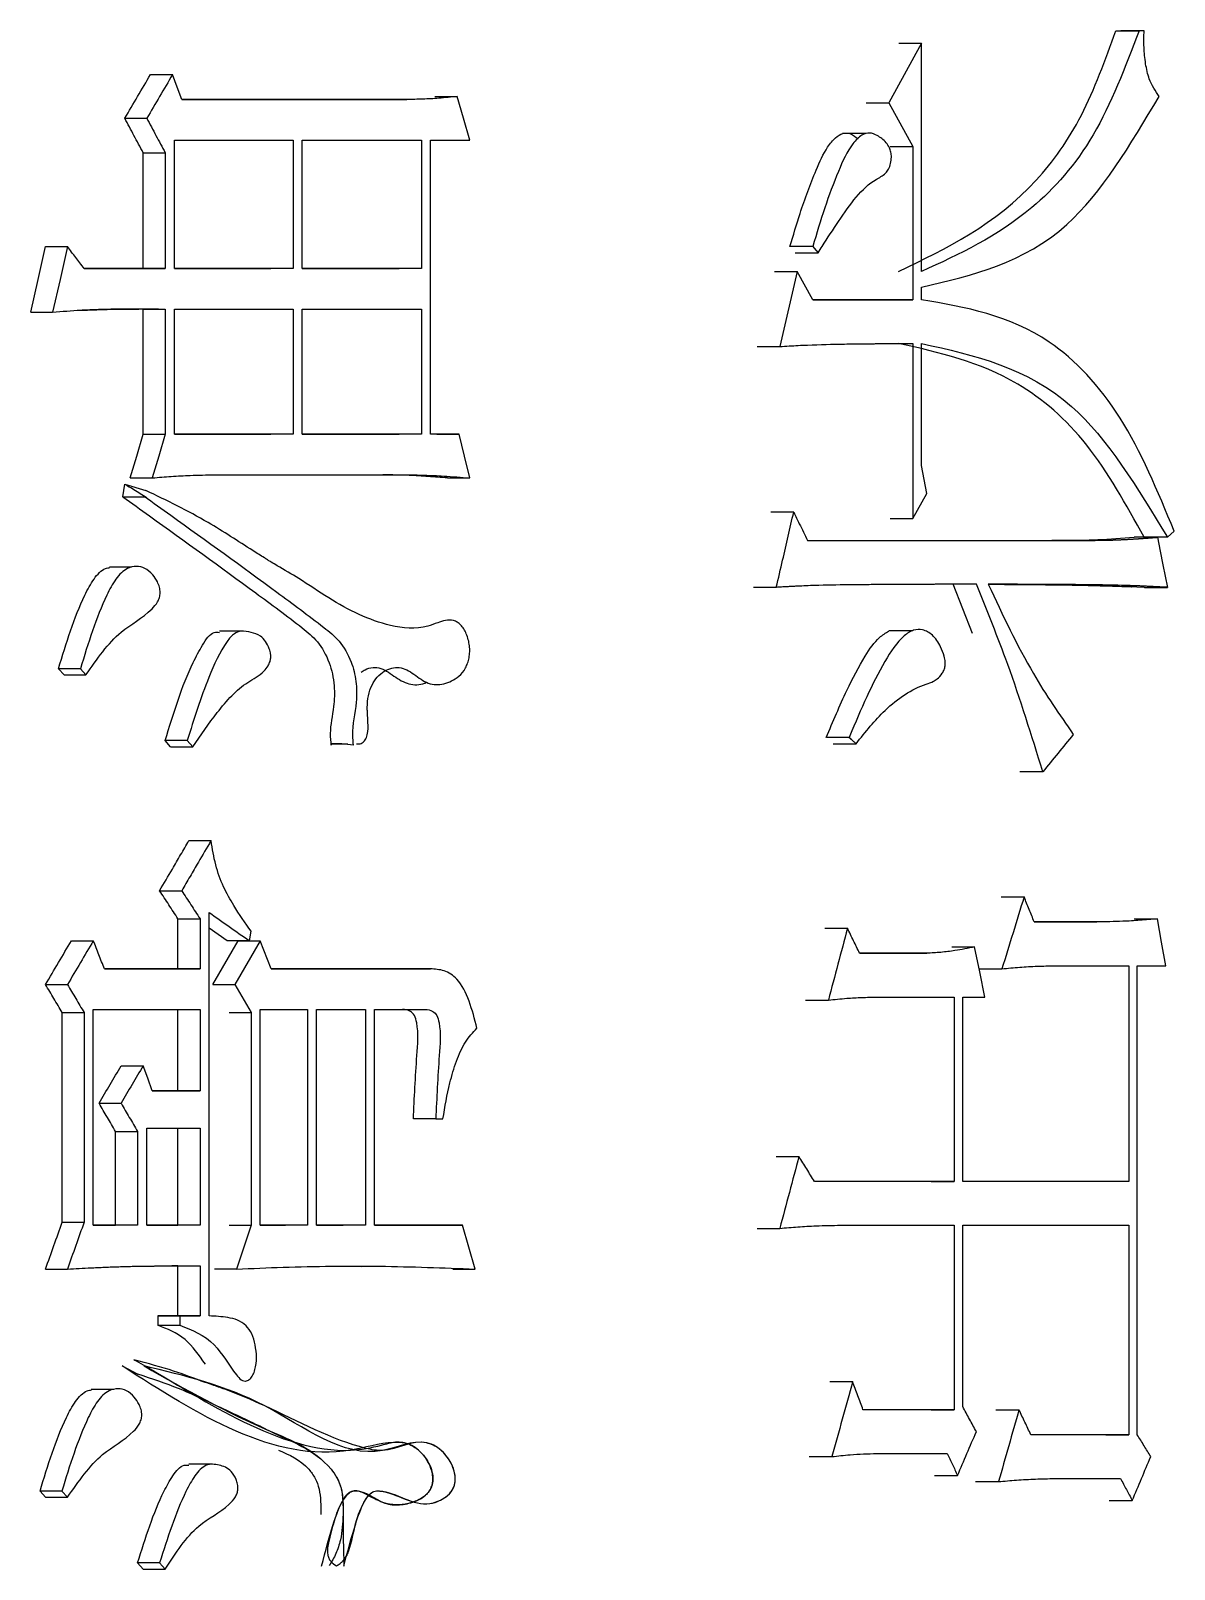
# Model space of a CAD drawing. Header units: millimetres. Extents: x 2223 to 4172, y 741 to 2119.
# Drawn here: x 3161.22 to 3165.17, y 989.26 to 994.58 of the extents above; entities that cross this region are included whole.
import ezdxf

# ---------------------------------------------------------------- set-up
doc = ezdxf.new("R2010")
doc.units = ezdxf.units.MM

msp = doc.modelspace()

# ---------------------------------------------------------------- linework, layer by layer
at = {"color": 7, "linetype": 'Continuous', "lineweight": 25}
for p, q in [((3165.0696, 994.5816), (3164.9896, 994.5816)), ((3165.0696, 994.5816), (3165.0522, 994.5816)), ((3164.3002, 994.5383), (3164.1872, 994.3328)), ((3164.2211, 994.5383), (3164.3002, 994.5383)), ((3164.3002, 993.7487), (3164.3002, 994.5383)), ((3161.6337, 994.4301), (3161.7099, 994.4301)), ((3162.5207, 994.3436), (3161.7416, 994.3436)), ((3161.7416, 994.3436), (3162.4435, 994.3436)), ((3162.4437, 994.3436), (3162.5207, 994.3436)), ((3162.6174, 994.3544), (3162.6946, 994.3544)), ((3164.1083, 994.3328), (3164.1872, 994.3328)), ((3164.1872, 994.3328), (3164.2705, 994.1814)), ((3161.5449, 994.2787), (3161.6209, 994.2787)), ((3161.7162, 993.7595), (3161.7162, 994.203)), ((3161.7162, 994.203), (3162.1267, 994.203)), ((3162.1267, 994.203), (3162.1267, 993.7595)), ((3162.1581, 993.7595), (3162.1581, 994.203)), ((3162.1581, 994.203), (3162.5705, 994.203)), ((3162.5705, 994.203), (3162.5705, 993.7595)), ((3162.6016, 994.203), (3162.738, 994.203)), ((3162.6016, 993.1861), (3162.6016, 994.203)), ((3164.1067, 994.226), (3164.0273, 994.226)), ((3164.1915, 994.1814), (3164.2705, 994.1814)), ((3164.2705, 994.1814), (3164.2705, 993.6513)), ((3161.6084, 994.1597), (3161.6845, 994.1597)), ((3161.6084, 993.7595), (3161.6084, 994.1597)), ((3161.6845, 994.1597), (3161.6845, 993.7595)), ((3161.2709, 993.8352), (3161.3465, 993.8352)), ((3163.9241, 993.8352), (3163.8451, 993.8352)), ((3163.8631, 993.8136), (3163.9421, 993.8136)), ((3161.6845, 993.7595), (3161.4041, 993.7594)), ((3161.4041, 993.7594), (3161.6084, 993.7595)), ((3161.6084, 993.7595), (3161.6845, 993.7595)), ((3162.1267, 993.7595), (3161.7162, 993.7595)), ((3161.7162, 993.7595), (3162.05, 993.7595)), ((3162.1267, 993.7595), (3162.0501, 993.7595)), ((3162.5705, 993.7595), (3162.1581, 993.7595)), ((3162.1581, 993.7595), (3162.4932, 993.7595)), ((3162.5705, 993.7595), (3162.4934, 993.7595)), ((3163.7915, 993.7487), (3163.8701, 993.7487)), ((3163.8701, 993.7487), (3163.81, 993.489)), ((3163.9242, 993.6513), (3163.8701, 993.7487)), ((3164.2705, 993.6513), (3163.9242, 993.6513)), ((3163.9242, 993.6513), (3164.1911, 993.6513)), ((3164.1915, 993.6513), (3164.2705, 993.6513)), ((3164.3002, 993.6513), (3164.3002, 993.6946)), ((3161.2197, 993.608), (3161.2953, 993.608)), ((3161.6084, 993.6188), (3161.6845, 993.6188)), ((3161.6084, 993.1861), (3161.6084, 993.6188)), ((3161.6845, 993.6188), (3161.6845, 993.1861)), ((3161.7162, 993.1861), (3161.7162, 993.6188)), ((3161.7162, 993.6188), (3162.1267, 993.6188)), ((3162.1267, 993.6188), (3162.1267, 993.1861)), ((3162.1581, 993.1861), (3162.1581, 993.6188)), ((3162.1581, 993.6188), (3162.5705, 993.6188)), ((3162.5705, 993.6188), (3162.5705, 993.1861)), ((3163.7314, 993.489), (3163.81, 993.489)), ((3164.2705, 993.4999), (3164.2705, 992.8941)), ((3164.3002, 993.078), (3164.3002, 993.4999)), ((3161.6084, 993.1861), (3161.6845, 993.1861)), ((3162.1267, 993.1861), (3161.7162, 993.1861)), ((3161.7162, 993.1861), (3162.05, 993.1861)), ((3162.1267, 993.1861), (3162.0501, 993.1861)), ((3162.5705, 993.1861), (3162.1581, 993.1861)), ((3162.1581, 993.1861), (3162.4932, 993.1861)), ((3162.5705, 993.1861), (3162.4934, 993.1861)), ((3162.7008, 993.1861), (3162.6016, 993.1861)), ((3162.6235, 993.1861), (3162.7008, 993.1861)), ((3164.318, 992.9806), (3164.3002, 993.078)), ((3161.5385, 992.9698), (3161.5449, 993.0131)), ((3161.5449, 993.0131), (3161.6177, 992.9914)), ((3161.5639, 993.0347), (3161.64, 993.0347)), ((3161.8556, 993.0455), (3162.5145, 993.0455)), ((3162.4374, 993.0455), (3162.5145, 993.0455)), ((3162.6607, 993.0347), (3162.738, 993.0347)), ((3164.2705, 992.8941), (3164.318, 992.9806)), ((3163.8581, 992.9157), (3163.7795, 992.9157)), ((3164.1915, 992.8941), (3164.2705, 992.8941)), ((3165.1508, 992.8292), (3165.174, 992.8508)), ((3163.9062, 992.8184), (3164.8307, 992.8184)), ((3163.9062, 992.8184), (3164.7505, 992.8184)), ((3164.8307, 992.8184), (3164.7509, 992.8184)), ((3165.1161, 992.8292), (3165.0359, 992.8292)), ((3165.1508, 992.8292), (3165.0707, 992.8292)), ((3161.5681, 992.7263), (3161.4921, 992.7263)), ((3163.7979, 992.6561), (3163.7194, 992.6561)), ((3164.4765, 992.4967), (3164.41, 992.6669)), ((3164.5927, 992.6664), (3164.5312, 992.6666)), ((3165.0702, 992.6561), (3164.9956, 992.6589)), ((3165.0707, 992.6561), (3165.1508, 992.6561)), ((3161.9497, 992.5046), (3161.8728, 992.5046)), ((3164.2666, 992.5052), (3164.187, 992.5052)), ((3161.3347, 992.3532), (3161.3156, 992.3748)), ((3161.3913, 992.3748), (3161.4105, 992.3532)), ((3161.3347, 992.3532), (3161.4105, 992.3532)), ((3161.7034, 992.1044), (3161.6844, 992.126)), ((3161.7034, 992.1044), (3161.7796, 992.1044)), ((3161.7606, 992.126), (3161.7796, 992.1044)), ((3163.9947, 992.1152), (3164.0739, 992.1152)), ((3164.7195, 992.018), (3164.6398, 992.018)), ((3161.7666, 991.7799), (3161.843, 991.7799)), ((3161.6654, 991.6068), (3161.7416, 991.6068)), ((3164.5752, 991.5852), (3164.6547, 991.5852)), ((3161.8366, 990.1357), (3161.8366, 991.5311)), ((3161.7287, 991.5095), (3161.805, 991.5095)), ((3161.7287, 991.3364), (3161.7287, 991.5095)), ((3161.805, 991.5095), (3161.805, 991.3364)), ((3161.8991, 991.4337), (3161.8366, 991.4776)), ((3161.9756, 991.4337), (3161.9819, 991.4662)), ((3163.9652, 991.477), (3164.044, 991.477)), ((3164.9066, 991.4987), (3164.69, 991.4987)), ((3164.69, 991.4987), (3164.8263, 991.4987)), ((3164.8268, 991.4987), (3164.9066, 991.4987)), ((3165.0359, 991.5095), (3165.116, 991.5095)), ((3161.3603, 991.4337), (3161.436, 991.4337)), ((3161.8487, 991.2823), (3161.9369, 991.4337)), ((3161.9756, 991.4337), (3161.8991, 991.4337)), ((3162.0134, 991.4337), (3161.9251, 991.2823)), ((3161.9369, 991.4337), (3162.0134, 991.4337)), ((3162.0512, 991.3364), (3162.0134, 991.4337)), ((3164.4045, 991.4121), (3164.4838, 991.4121)), ((3164.318, 991.3905), (3164.0858, 991.3905)), ((3164.0858, 991.3905), (3164.2385, 991.3905)), ((3164.2389, 991.3905), (3164.318, 991.3905)), ((3161.805, 991.3364), (3161.4744, 991.3364)), ((3161.4744, 991.3364), (3161.7287, 991.3364)), ((3161.7287, 991.3364), (3161.805, 991.3364)), ((3162.6015, 991.3364), (3162.0512, 991.3364)), ((3162.0512, 991.3364), (3162.5242, 991.3364)), ((3162.5244, 991.3364), (3162.6015, 991.3364)), ((3164.4993, 991.3364), (3164.5782, 991.3364)), ((3164.7604, 991.3472), (3165.0173, 991.3472)), ((3165.0173, 991.3472), (3165.0173, 990.6008)), ((3165.0464, 991.3472), (3165.145, 991.3472)), ((3161.2708, 991.2823), (3161.3465, 991.2823)), ((3161.8487, 991.2823), (3161.9251, 991.2823)), ((3161.9251, 991.2823), (3161.9819, 991.1849)), ((3163.8994, 991.2282), (3163.9781, 991.2282)), ((3164.1455, 991.239), (3164.4129, 991.239)), ((3164.4129, 991.239), (3164.4129, 990.6008)), ((3164.4425, 991.239), (3164.5193, 991.239)), ((3164.4425, 990.6008), (3164.4425, 991.239)), ((3161.3283, 991.1849), (3161.4041, 991.1849)), ((3161.3283, 990.4602), (3161.3283, 991.1849)), ((3161.4041, 991.1849), (3161.4041, 990.4602)), ((3161.436, 991.1957), (3161.805, 991.1958)), ((3161.436, 990.4494), (3161.436, 991.1957)), ((3161.7287, 990.9145), (3161.7287, 991.1958)), ((3161.805, 991.1958), (3161.805, 990.9145)), ((3161.9054, 991.1849), (3161.9819, 991.1849)), ((3161.9819, 991.1849), (3161.9819, 990.4494)), ((3162.0134, 990.4494), (3162.0134, 991.1958)), ((3162.0134, 991.1958), (3162.1769, 991.1958)), ((3162.1769, 991.1958), (3162.1769, 990.4494)), ((3162.2083, 990.4494), (3162.2083, 991.1958)), ((3162.2083, 991.1958), (3162.3773, 991.1958)), ((3162.3773, 991.1958), (3162.3773, 990.4494)), ((3162.4085, 991.1958), (3162.5829, 991.1958)), ((3162.4085, 990.4494), (3162.4085, 991.1958)), ((3162.5059, 991.1958), (3162.5832, 991.1958)), ((3161.5322, 991.001), (3161.6082, 991.001)), ((3161.805, 990.9145), (3161.64, 990.9145)), ((3161.64, 990.9145), (3161.7287, 990.9145)), ((3161.7287, 990.9145), (3161.805, 990.9145)), ((3161.4558, 990.8712), (3161.5318, 990.8712)), ((3161.5131, 990.7739), (3161.5891, 990.7739)), ((3161.5131, 990.4494), (3161.5131, 990.7739)), ((3161.5891, 990.7739), (3161.5891, 990.4494)), ((3161.6209, 990.4494), (3161.6209, 990.7847)), ((3161.6209, 990.7847), (3161.805, 990.7847)), ((3161.7287, 990.4494), (3161.7287, 990.7847)), ((3161.805, 990.7847), (3161.8049, 990.4494)), ((3162.6202, 990.8172), (3162.543, 990.8172)), ((3162.6202, 990.8172), (3162.645, 990.8172)), ((3163.7975, 990.6874), (3163.8761, 990.6874)), ((3164.4129, 990.6008), (3163.9301, 990.6008)), ((3164.3336, 990.6008), (3164.4129, 990.6008)), ((3165.0173, 990.6008), (3164.4425, 990.6008)), ((3165.0173, 990.6008), (3164.9373, 990.6008)), ((3161.3283, 990.4602), (3161.4041, 990.4602)), ((3161.5891, 990.4494), (3161.436, 990.4494)), ((3161.436, 990.4494), (3161.5131, 990.4494)), ((3161.5891, 990.4494), (3161.5131, 990.4494)), ((3161.8049, 990.4494), (3161.6209, 990.4494)), ((3161.6209, 990.4494), (3161.7287, 990.4494)), ((3161.8049, 990.4494), (3161.7287, 990.4494)), ((3161.9054, 990.4494), (3161.9819, 990.4494)), ((3161.9819, 990.4494), (3161.9314, 990.2979)), ((3162.1769, 990.4494), (3162.0134, 990.4494)), ((3162.0134, 990.4494), (3162.1002, 990.4494)), ((3162.1769, 990.4494), (3162.1002, 990.4494)), ((3162.3773, 990.4494), (3162.2083, 990.4494)), ((3162.2083, 990.4494), (3162.3003, 990.4494)), ((3162.3773, 990.4494), (3162.3004, 990.4494)), ((3162.7132, 990.4494), (3162.4085, 990.4494)), ((3162.4085, 990.4494), (3162.6357, 990.4494)), ((3162.6359, 990.4494), (3162.7132, 990.4494)), ((3162.7565, 990.2979), (3162.7132, 990.4494)), ((3163.7314, 990.4386), (3163.81, 990.4386)), ((3164.02, 990.4494), (3164.4129, 990.4494)), ((3164.4129, 990.4494), (3164.4129, 989.8112)), ((3164.4425, 990.4494), (3165.0173, 990.4494)), ((3164.4425, 989.822), (3164.4425, 990.4494)), ((3165.0173, 990.4494), (3165.0173, 989.7246)), ((3161.2708, 990.2979), (3161.3465, 990.2979)), ((3161.7287, 990.3087), (3161.7077, 990.3087)), ((3161.7287, 990.1357), (3161.7287, 990.3087)), ((3161.8049, 990.3087), (3161.8049, 990.1357)), ((3161.9314, 990.2979), (3161.855, 990.2979)), ((3162.365, 990.307), (3162.4204, 990.3074)), ((3162.6792, 990.2979), (3162.7565, 990.2979)), ((3161.7352, 990.1357), (3161.6591, 990.1357)), ((3161.6591, 990.1357), (3161.7287, 990.1357)), ((3161.6591, 990.1357), (3161.6591, 990.1032)), ((3161.7287, 990.1357), (3161.8049, 990.1357)), ((3161.7352, 990.1357), (3161.7352, 990.1032)), ((3161.8049, 990.1357), (3161.7352, 990.1357)), ((3161.6591, 990.1032), (3161.7352, 990.1032)), ((3161.5353, 989.9626), (3161.5902, 989.9341)), ((3161.5043, 989.8814), (3161.4284, 989.8814)), ((3161.9615, 989.9104), (3161.962, 989.9104)), ((3163.9831, 989.9085), (3164.0619, 989.9085)), ((3164.4129, 989.8112), (3164.0977, 989.8112)), ((3164.3336, 989.8112), (3164.4129, 989.8112)), ((3164.5576, 989.8112), (3164.6371, 989.8112)), ((3165.0173, 989.7246), (3164.6782, 989.7246)), ((3164.9373, 989.7246), (3165.0173, 989.7246)), ((3164.1455, 989.6597), (3164.3892, 989.6597)), ((3161.8421, 989.6225), (3161.7657, 989.6225)), ((3163.9114, 989.6489), (3163.9901, 989.6489)), ((3164.3455, 989.584), (3164.4247, 989.584)), ((3164.487, 989.5624), (3164.5664, 989.5624)), ((3164.7604, 989.5732), (3164.9882, 989.5732)), ((3161.2708, 989.5083), (3161.2517, 989.5299)), ((3161.2708, 989.5083), (3161.3465, 989.5083)), ((3161.3273, 989.5299), (3161.3465, 989.5083)), ((3164.9489, 989.4975), (3165.0289, 989.4975)), ((3161.6083, 989.2594), (3161.5893, 989.2811))]:
    msp.add_line(p, q, dxfattribs=at)
at = {"color": 7, "linetype": 'Continuous', "lineweight": 25, "flags": 128}
for points in [[(3164.9722, 994.5816), (3165.004, 994.5816), (3165.0522, 994.5816)], [(3161.7416, 994.3436), (3161.7257, 994.3869), (3161.7099, 994.4301)], [(3162.738, 994.203), (3162.7163, 994.2787), (3162.6946, 994.3544)], [(3161.2197, 993.608), (3161.2453, 993.7216), (3161.2709, 993.8352)], [(3161.3465, 993.8352), (3161.3209, 993.7216), (3161.2953, 993.608)], [(3163.9241, 993.8352), (3163.9287, 993.8297), (3163.9354, 993.8217), (3163.9421, 993.8136)], [(3161.5639, 993.0347), (3161.5861, 993.1104), (3161.6084, 993.1861)], [(3161.6845, 993.1861), (3161.6622, 993.1104), (3161.64, 993.0347)], [(3162.738, 993.0347), (3162.7194, 993.1104), (3162.7008, 993.1861)], [(3161.5385, 992.9698), (3161.5727, 992.9698), (3161.5936, 992.9698), (3161.6145, 992.9698)], [(3165.1161, 992.8292), (3165.1256, 992.7819), (3165.1351, 992.7345), (3165.1508, 992.6561)], [(3161.3913, 992.3748), (3161.3632, 992.3748), (3161.3394, 992.3748), (3161.3156, 992.3748)], [(3161.7606, 992.126), (3161.7328, 992.126), (3161.7086, 992.126), (3161.6844, 992.126)], [(3165.145, 991.3472), (3165.1305, 991.4284), (3165.116, 991.5095)], [(3164.5193, 991.239), (3164.5016, 991.3256), (3164.4838, 991.4121)], [(3165.0464, 989.7246), (3165.0464, 990.3585), (3165.0464, 991.3472)], [(3161.64, 990.9145), (3161.6241, 990.9578), (3161.6082, 991.001)], [(3161.3273, 989.5299), (3161.2992, 989.5299), (3161.2754, 989.5299), (3161.2517, 989.5299)], [(3161.6654, 989.2811), (3161.6372, 989.2811), (3161.6132, 989.2811), (3161.5893, 989.2811)], [(3161.6083, 989.2594), (3161.6366, 989.2594), (3161.6605, 989.2594), (3161.6844, 989.2594)], [(3161.6654, 989.2811), (3161.6749, 989.2703), (3161.6844, 989.2594)]]:
    msp.add_lwpolyline(points, dxfattribs=at)
at = {"color": 7, "linetype": 'Continuous', "lineweight": 25}
for points, knots in [([(3164.2207, 993.7487), (3164.3876, 993.8293), (3164.622, 993.9425), (3164.8633, 994.28), (3164.9353, 994.4802), (3164.9717, 994.5816)], [0, 0, 0, 0, 0.549349, 0.771863, 1, 1, 1, 1]), ([(3165.0522, 994.5816), (3165.0041, 994.4546), (3164.9091, 994.2043), (3164.6461, 993.9079), (3164.4308, 993.8088), (3164.3002, 993.7487)], [0, 0, 0, 0, 0.288413, 0.568681, 1, 1, 1, 1]), ([(3165.1219, 994.3544), (3165.1091, 994.3731), (3165.0878, 994.4044), (3165.0741, 994.4677), (3165.0686, 994.5241), (3165.0693, 994.5624), (3165.0696, 994.5816)], [0, 0, 0, 0, 0.328875, 0.550213, 0.774687, 1, 1, 1, 1]), ([(3161.5449, 994.2787), (3161.5597, 994.3039), (3161.5893, 994.3544), (3161.6189, 994.4049), (3161.6337, 994.4301)], [0, 0, 0, 0, 0.499999, 1, 1, 1, 1]), ([(3161.7099, 994.4301), (3161.695, 994.4049), (3161.6654, 994.3544), (3161.6357, 994.3039), (3161.6209, 994.2787)], [0, 0, 0, 0, 0.499999, 1, 1, 1, 1]), ([(3162.6946, 994.3544), (3162.6733, 994.3521), (3162.6338, 994.3478), (3162.5758, 994.3448), (3162.5391, 994.344), (3162.5207, 994.3436)], [0, 0, 0, 0, 0.368696, 0.68428, 1, 1, 1, 1]), ([(3164.3002, 993.6946), (3164.4776, 993.7363), (3164.798, 993.8118), (3165.0219, 994.1869), (3165.1219, 994.3544)], [0, 0, 0, 0, 0.55346, 1, 1, 1, 1]), ([(3161.6084, 994.1597), (3161.5978, 994.1795), (3161.5766, 994.2192), (3161.5555, 994.2589), (3161.5449, 994.2787)], [0, 0, 0, 0, 0.5, 1, 1, 1, 1]), ([(3161.6209, 994.2787), (3161.6315, 994.2589), (3161.6527, 994.2192), (3161.6739, 994.1795), (3161.6845, 994.1597)], [0, 0, 0, 0, 0.5, 1, 1, 1, 1]), ([(3163.8451, 993.8352), (3163.8565, 993.8735), (3163.8835, 993.9645), (3163.9261, 994.0804), (3163.9668, 994.1708), (3164, 994.2114), (3164.0276, 994.2293), (3164.0558, 994.2279), (3164.0722, 994.2143), (3164.0805, 994.2074)], [0, 0, 0, 0, 0.214509, 0.509856, 0.682333, 0.775387, 0.849127, 0.923756, 1, 1, 1, 1]), ([(3163.9421, 993.8137), (3163.9468, 993.821), (3163.9702, 993.858), (3164.0325, 993.951), (3164.1026, 994.0523), (3164.1702, 994.0808), (3164.1868, 994.1024), (3164.1939, 994.1222), (3164.1966, 994.1428), (3164.1949, 994.1619), (3164.1888, 994.1798), (3164.1732, 994.2016), (3164.1496, 994.2187), (3164.1209, 994.2311), (3164.0906, 994.2216), (3164.0501, 994.1807), (3164.009, 994.0897), (3163.9642, 993.9694), (3163.9375, 993.8801), (3163.9241, 993.8352)], [0, 0, 0, 0, 0.025946, 0.129765, 0.338783, 0.385933, 0.404152, 0.422428, 0.440778, 0.454644, 0.468541, 0.48998, 0.535407, 0.570955, 0.607001, 0.655235, 0.757864, 0.878395, 1, 1, 1, 1]), ([(3161.4041, 993.7594), (3161.3945, 993.7721), (3161.3753, 993.7973), (3161.3561, 993.8225), (3161.3465, 993.8352)], [0, 0, 0, 0, 0.5000004, 1, 1, 1, 1]), ([(3165.174, 992.8508), (3165.1166, 992.9889), (3165.0037, 993.2608), (3164.7024, 993.5812), (3164.4519, 993.6249), (3164.3002, 993.6513)], [0, 0, 0, 0, 0.289357, 0.569882, 1, 1, 1, 1]), ([(3161.2953, 993.608), (3161.3278, 993.6108), (3161.3644, 993.6138), (3161.403, 993.6159), (3161.4132, 993.6165), (3161.4234, 993.6169), (3161.4355, 993.6174), (3161.4477, 993.6179), (3161.4599, 993.6183), (3161.4721, 993.6186), (3161.4843, 993.6189), (3161.4964, 993.6191), (3161.5086, 993.6193), (3161.5208, 993.6195), (3161.5329, 993.6196), (3161.5451, 993.6196), (3161.5573, 993.6197), (3161.5694, 993.6197), (3161.5816, 993.6197), (3161.5937, 993.6196), (3161.6038, 993.6196), (3161.6119, 993.6195), (3161.618, 993.6195), (3161.6241, 993.6194), (3161.6301, 993.6194), (3161.6362, 993.6193), (3161.6423, 993.6193), (3161.6483, 993.6192), (3161.6544, 993.6192), (3161.6604, 993.6191), (3161.6665, 993.619), (3161.6745, 993.6189), (3161.6805, 993.6189), (3161.6845, 993.6188)], [0, 0, 0, 0, 0.250151, 0.281419, 0.297053, 0.328322, 0.35959, 0.390858, 0.422126, 0.453395, 0.484663, 0.515931, 0.5472, 0.578468, 0.609736, 0.641004, 0.672273, 0.703541, 0.734809, 0.766077, 0.797346, 0.81298, 0.828614, 0.844248, 0.859882, 0.875516, 0.891151, 0.906785, 0.922419, 0.938053, 0.953687, 0.969321, 1, 1, 1, 1]), ([(3161.3812, 993.6147), (3161.3822, 993.6147), (3161.392, 993.6143), (3161.4861, 993.6186), (3161.5489, 993.6188), (3161.5835, 993.6189), (3161.5936, 993.6189), (3161.5934, 993.6189), (3161.5933, 993.6189)], [0, 0, 0, 0, 0.055768, 0.55582, 0.7982, 0.940395, 0.975861, 1, 1, 1, 1]), ([(3163.81, 993.489), (3163.8313, 993.4905), (3163.8633, 993.4928), (3163.938, 993.4957), (3164.0125, 993.4977), (3164.0788, 993.4986), (3164.104, 993.4989), (3164.1106, 993.4989), (3164.1172, 993.499), (3164.1252, 993.4991), (3164.1331, 993.4991), (3164.1397, 993.4992), (3164.1464, 993.4993), (3164.153, 993.4993), (3164.1609, 993.4994), (3164.1689, 993.4994), (3164.1768, 993.4995), (3164.1834, 993.4995), (3164.19, 993.4995), (3164.1966, 993.4996), (3164.2046, 993.4996), (3164.2112, 993.4996), (3164.2165, 993.4997), (3164.2204, 993.4997), (3164.2244, 993.4997), (3164.2283, 993.4997), (3164.2323, 993.4997), (3164.2363, 993.4997), (3164.2402, 993.4998), (3164.2442, 993.4998), (3164.2482, 993.4998), (3164.2521, 993.4998), (3164.2554, 993.4998), (3164.2587, 993.4998), (3164.2635, 993.4998), (3164.2677, 993.4999), (3164.2705, 993.4999)], [0, 0, 0, 0, 0.1383433, 0.207516, 0.4842053, 0.6225493, 0.6398422, 0.6484887, 0.6657816, 0.6830745, 0.7003674, 0.7176603, 0.7263067, 0.7435996, 0.7608926, 0.7781855, 0.7954784, 0.8127713, 0.8214177, 0.8387106, 0.8560035, 0.8732965, 0.8819429, 0.8905894, 0.8992358, 0.9078823, 0.9165287, 0.9251752, 0.9338216, 0.9424681, 0.9511145, 0.959761, 0.9684074, 0.9727307, 0.9813771, 1, 1, 1, 1]), ([(3165.0702, 992.8292), (3165.0075, 992.9426), (3164.8835, 993.1667), (3164.5918, 993.4172), (3164.3609, 993.4686), (3164.2207, 993.4999)], [0, 0, 0, 0, 0.287054, 0.56721, 1, 1, 1, 1]), ([(3164.3002, 993.4999), (3164.4831, 993.4588), (3164.8138, 993.3845), (3165.0467, 993.0008), (3165.1508, 992.8292)], [0, 0, 0, 0, 0.552698, 1, 1, 1, 1]), ([(3161.6204, 992.9655), (3161.6057, 992.9747), (3161.5838, 992.9884), (3161.5598, 993.0035), (3161.5493, 993.0102), (3161.546, 993.0123), (3161.5449, 993.0131)], [0, 0, 0, 0, 0.582257, 0.869629, 0.954439, 1, 1, 1, 1]), ([(3161.64, 993.0347), (3161.6618, 993.0366), (3161.7056, 993.0405), (3161.7775, 993.0442), (3161.8274, 993.0451), (3161.8556, 993.0455)], [0, 0, 0, 0, 0.303893, 0.607799, 1, 1, 1, 1]), ([(3162.6605, 993.0347), (3162.6384, 993.0364), (3162.5942, 993.0398), (3162.5198, 993.0443), (3162.4675, 993.0451), (3162.4373, 993.0455)], [0, 0, 0, 0, 0.29793, 0.595868, 1, 1, 1, 1]), ([(3162.5145, 993.0455), (3162.5367, 993.0452), (3162.5812, 993.0446), (3162.6557, 993.0411), (3162.7079, 993.037), (3162.738, 993.0347)], [0, 0, 0, 0, 0.297543, 0.595099, 1, 1, 1, 1]), ([(3161.5385, 992.9698), (3161.5693, 992.9477), (3161.7231, 992.8371), (3161.9304, 992.6866), (3162.1236, 992.5445), (3162.2131, 992.4719), (3162.2535, 992.4018), (3162.2716, 992.32), (3162.2684, 992.2353), (3162.2524, 992.1685), (3162.2566, 992.1233), (3162.2579, 992.1097)], [0, 0, 0, 0, 0.101474, 0.507349, 0.687605, 0.74902, 0.811274, 0.865807, 0.912165, 0.973682, 1, 1, 1, 1]), ([(3161.6119, 992.9716), (3161.6427, 992.9495), (3161.7966, 992.8391), (3162.0046, 992.6893), (3162.1978, 992.5457), (3162.2882, 992.474), (3162.3276, 992.4076), (3162.3467, 992.3316), (3162.3481, 992.2433), (3162.3283, 992.1714), (3162.3336, 992.1212), (3162.3348, 992.1097)], [0, 0, 0, 0, 0.101091, 0.505417, 0.686144, 0.747623, 0.809949, 0.856214, 0.902538, 0.977672, 1, 1, 1, 1]), ([(3162.3461, 992.1153), (3162.3505, 992.1147), (3162.3594, 992.1135), (3162.3698, 992.1202), (3162.3768, 992.1283), (3162.3823, 992.1394), (3162.387, 992.1634), (3162.3855, 992.1939), (3162.384, 992.2215), (3162.3828, 992.2493), (3162.3861, 992.282), (3162.3986, 992.3187), (3162.418, 992.3477), (3162.4416, 992.3671), (3162.4676, 992.3782), (3162.5032, 992.3812), (3162.5454, 992.3566), (3162.5935, 992.3183), (3162.6491, 992.3188), (3162.6936, 992.3396), (3162.7202, 992.3698), (3162.7309, 992.3934), (3162.7359, 992.4126), (3162.7381, 992.4332), (3162.7372, 992.4545), (3162.7331, 992.4756), (3162.7262, 992.4952), (3162.7175, 992.5126), (3162.7069, 992.5264), (3162.6947, 992.5362), (3162.668, 992.5477), (3162.633, 992.5364), (3162.5627, 992.5094), (3162.4314, 992.5218), (3162.2833, 992.594), (3162.1569, 992.6817), (3162.0899, 992.7202), (3162.0561, 992.7406), (3162.0461, 992.7466), (3162.0428, 992.7486), (3162.0404, 992.7501), (3162.0355, 992.7532), (3162.0177, 992.7644), (3161.9495, 992.807), (3161.8159, 992.8957), (3161.6901, 992.9565), (3161.6177, 992.9914)], [0, 0, 0, 0, 0.00737, 0.015009, 0.018555, 0.022128, 0.030111, 0.045178, 0.055064, 0.060343, 0.075509, 0.090437, 0.104896, 0.120548, 0.135595, 0.150698, 0.180779, 0.211233, 0.242231, 0.273349, 0.290015, 0.297441, 0.304692, 0.312416, 0.319982, 0.327794, 0.336224, 0.34425, 0.351944, 0.359644, 0.367692, 0.398957, 0.418859, 0.492604, 0.619034, 0.682459, 0.727701, 0.740175, 0.743874, 0.745883, 0.74615, 0.748384, 0.7547, 0.77878, 0.872725, 1, 1, 1, 1]), ([(3163.7979, 992.6561), (3163.8052, 992.6876), (3163.8189, 992.7466), (3163.839, 992.8332), (3163.8517, 992.8882), (3163.8581, 992.9157)], [0, 0, 0, 0, 0.364009, 0.682004, 1, 1, 1, 1]), ([(3163.8581, 992.9157), (3163.8646, 992.9026), (3163.8758, 992.8798), (3163.8918, 992.8474), (3163.9014, 992.828), (3163.9062, 992.8184)], [0, 0, 0, 0, 0.404151, 0.702075, 1, 1, 1, 1]), ([(3164.7505, 992.8184), (3164.777, 992.8184), (3164.8301, 992.8185), (3164.9252, 992.8211), (3164.9935, 992.8261), (3165.0355, 992.8292)], [0, 0, 0, 0, 0.2784325, 0.5568755, 1, 1, 1, 1]), ([(3164.8307, 992.8184), (3164.8572, 992.8184), (3164.8904, 992.8185), (3164.9269, 992.8191), (3164.9384, 992.8193), (3164.9451, 992.8195), (3164.95, 992.8196), (3164.955, 992.8198), (3164.9591, 992.8199), (3164.9633, 992.82), (3164.9674, 992.8202), (3164.9724, 992.8204), (3164.9773, 992.8206), (3164.9815, 992.8207), (3164.9856, 992.8209), (3164.9897, 992.8211), (3164.9947, 992.8213), (3164.9996, 992.8216), (3165.0046, 992.8218), (3165.0087, 992.822), (3165.0128, 992.8223), (3165.017, 992.8225), (3165.0219, 992.8228), (3165.0261, 992.823), (3165.0302, 992.8233), (3165.0343, 992.8235), (3165.0393, 992.8238), (3165.0442, 992.8241), (3165.0483, 992.8244), (3165.0524, 992.8247), (3165.0566, 992.8249), (3165.0615, 992.8253), (3165.0665, 992.8256), (3165.0706, 992.8259), (3165.0747, 992.8262), (3165.0788, 992.8265), (3165.0838, 992.8268), (3165.0887, 992.8272), (3165.0928, 992.8275), (3165.0969, 992.8278), (3165.101, 992.8281), (3165.106, 992.8285), (3165.111, 992.8288), (3165.1144, 992.8291), (3165.1161, 992.8292)], [0, 0, 0, 0, 0.2780678, 0.3475847, 0.3823431, 0.3997222, 0.4171014, 0.4344806, 0.4518598, 0.4605494, 0.4779286, 0.4953078, 0.512687, 0.5300662, 0.5387558, 0.556135, 0.5735142, 0.5908934, 0.6082725, 0.6256517, 0.6343413, 0.6517205, 0.6690997, 0.6864789, 0.6951685, 0.7125477, 0.7299269, 0.7473061, 0.7646853, 0.7733748, 0.790754, 0.8081332, 0.8255124, 0.8428916, 0.8515812, 0.8689604, 0.8863396, 0.9037188, 0.921098, 0.9297875, 0.9471667, 0.9645459, 0.9822729, 1, 1, 1, 1]), ([(3161.3156, 992.3748), (3161.3425, 992.4633), (3161.3764, 992.5744), (3161.4362, 992.6861), (3161.4678, 992.7206), (3161.4884, 992.724), (3161.4936, 992.7248)], [0, 0, 0, 0, 0.631825, 0.793272, 0.948374, 1, 1, 1, 1]), ([(3161.4105, 992.3532), (3161.4488, 992.4083), (3161.5165, 992.5057), (3161.6134, 992.5523), (3161.656, 992.6001), (3161.6651, 992.6205), (3161.6682, 992.6385), (3161.6651, 992.6577), (3161.6563, 992.6791), (3161.6401, 992.7034), (3161.6152, 992.7243), (3161.5845, 992.7304), (3161.5485, 992.7229), (3161.512, 992.6869), (3161.4523, 992.5734), (3161.4183, 992.4629), (3161.3913, 992.3748)], [0, 0, 0, 0, 0.207529, 0.367373, 0.400836, 0.41667, 0.431354, 0.448141, 0.466694, 0.497248, 0.538464, 0.578549, 0.619959, 0.682144, 0.746848, 1, 1, 1, 1]), ([(3164.4898, 992.6669), (3164.4519, 992.6669), (3164.4093, 992.6668), (3164.3642, 992.6667), (3164.3524, 992.6666), (3164.3429, 992.6666), (3164.331, 992.6666), (3164.3191, 992.6665), (3164.3001, 992.6665), (3164.2811, 992.6664), (3164.2573, 992.6663), (3164.2382, 992.6662), (3164.2144, 992.6661), (3164.1954, 992.666), (3164.162, 992.6657), (3164.1286, 992.6655), (3164.0808, 992.6652), (3164.013, 992.6643), (3163.945, 992.6632), (3163.8911, 992.6611), (3163.8715, 992.6601), (3163.8568, 992.6594), (3163.8445, 992.6587), (3163.8347, 992.6582), (3163.8249, 992.6577), (3163.8127, 992.657), (3163.8028, 992.6564), (3163.7979, 992.6561)], [0, 0, 0, 0, 0.165615, 0.186317, 0.196668, 0.21737, 0.227722, 0.248424, 0.269126, 0.31053, 0.331232, 0.372636, 0.393338, 0.434742, 0.455444, 0.538253, 0.579657, 0.662465, 0.831215, 0.873409, 0.894506, 0.915603, 0.9367, 0.947248, 0.957797, 0.978898, 1, 1, 1, 1]), ([(3164.7195, 992.018), (3164.6807, 992.1434), (3164.6116, 992.367), (3164.5269, 992.5754), (3164.4898, 992.6669)], [0, 0, 0, 0, 0.561153, 1, 1, 1, 1]), ([(3165.1508, 992.6561), (3165.1464, 992.6564), (3165.1376, 992.6568), (3165.1266, 992.6574), (3165.1156, 992.658), (3165.1068, 992.6584), (3165.0958, 992.659), (3165.087, 992.6594), (3165.076, 992.6599), (3165.0672, 992.6603), (3165.0562, 992.6608), (3165.0474, 992.6612), (3165.0386, 992.6615), (3165.0297, 992.6618), (3165.0143, 992.6623), (3164.9657, 992.6636), (3164.9126, 992.6649), (3164.8328, 992.6655), (3164.7839, 992.6659), (3164.7394, 992.6662), (3164.7283, 992.6662), (3164.7194, 992.6663), (3164.7105, 992.6663), (3164.7016, 992.6664), (3164.6904, 992.6664), (3164.6815, 992.6664), (3164.6704, 992.6665), (3164.6614, 992.6665), (3164.6503, 992.6666), (3164.6414, 992.6666), (3164.6302, 992.6666), (3164.6213, 992.6667), (3164.6123, 992.6667), (3164.6034, 992.6667), (3164.5945, 992.6668), (3164.5866, 992.6668), (3164.581, 992.6668), (3164.5766, 992.6668), (3164.571, 992.6668), (3164.5665, 992.6668), (3164.562, 992.6668), (3164.5576, 992.6669), (3164.5531, 992.6669), (3164.5475, 992.6669), (3164.543, 992.6669), (3164.5372, 992.6669), (3164.5336, 992.6669), (3164.5311, 992.6669)], [0, 0, 0, 0, 0.021479, 0.042959, 0.053699, 0.075178, 0.085918, 0.107397, 0.118137, 0.139616, 0.150356, 0.171836, 0.182575, 0.193315, 0.214795, 0.257754, 0.42959, 0.472549, 0.644384, 0.665864, 0.687343, 0.698083, 0.708823, 0.730302, 0.741042, 0.762521, 0.773261, 0.79474, 0.80548, 0.82696, 0.837699, 0.859179, 0.869918, 0.880658, 0.902138, 0.912877, 0.918247, 0.928987, 0.934357, 0.945097, 0.950466, 0.955836, 0.966576, 0.971946, 0.982686, 0.988055, 1, 1, 1, 1]), ([(3164.5311, 992.6669), (3164.5809, 992.5604), (3164.6693, 992.3716), (3164.7775, 992.2157), (3164.8248, 992.1476)], [0, 0, 0, 0, 0.563978, 1, 1, 1, 1]), ([(3164.5874, 992.6665), (3164.672, 992.6659), (3164.7966, 992.6651), (3164.9306, 992.6617), (3164.9949, 992.6596), (3165.0204, 992.6587), (3165.0264, 992.6585), (3165.0269, 992.6585), (3165.0269, 992.6585), (3165.0269, 992.6585)], [0, 0, 0, 0, 0.536997, 0.791256, 0.944497, 0.993019, 0.997393, 0.999213, 1, 1, 1, 1]), ([(3161.6844, 992.126), (3161.7133, 992.2207), (3161.7494, 992.3395), (3161.8121, 992.4552), (3161.8432, 992.5031), (3161.8661, 992.5009), (3161.8721, 992.5003)], [0, 0, 0, 0, 0.628291, 0.787843, 0.943892, 1, 1, 1, 1]), ([(3161.7796, 992.1044), (3161.8074, 992.1448), (3161.8655, 992.2296), (3161.9486, 992.3214), (3162.0154, 992.3519), (3162.0394, 992.382), (3162.047, 992.3979), (3162.0501, 992.4122), (3162.0494, 992.4277), (3162.044, 992.4479), (3162.0321, 992.47), (3162.0111, 992.4921), (3161.9811, 992.5006), (3161.9507, 992.5077), (3161.9206, 992.4969), (3161.879, 992.4461), (3161.8224, 992.3214), (3161.784, 992.2001), (3161.7606, 992.126)], [0, 0, 0, 0, 0.145124, 0.304252, 0.383323, 0.40611, 0.420719, 0.431527, 0.442364, 0.458238, 0.484495, 0.512276, 0.553409, 0.599258, 0.628708, 0.668116, 0.797317, 1, 1, 1, 1]), ([(3163.9708, 992.1369), (3163.9939, 992.1921), (3164.0354, 992.2907), (3164.0964, 992.407), (3164.1453, 992.4795), (3164.1759, 992.4981), (3164.1868, 992.5047)], [0, 0, 0, 0, 0.386582, 0.691179, 0.890462, 1, 1, 1, 1]), ([(3164.0739, 992.1152), (3164.1064, 992.1559), (3164.1796, 992.2474), (3164.2746, 992.3098), (3164.3377, 992.3282), (3164.3565, 992.341), (3164.3694, 992.3539), (3164.3783, 992.3704), (3164.3821, 992.3839), (3164.3825, 992.4002), (3164.378, 992.424), (3164.364, 992.4575), (3164.3393, 992.4937), (3164.3054, 992.5114), (3164.2712, 992.5104), (3164.2234, 992.4794), (3164.1692, 992.3968), (3164.1089, 992.2771), (3164.0706, 992.186), (3164.0507, 992.1387), (3164.0499, 992.1369)], [0, 0, 0, 0, 0.1480931, 0.3328619, 0.3646978, 0.380614, 0.4069728, 0.4189651, 0.429085, 0.4392395, 0.4542826, 0.4830923, 0.5286093, 0.5720408, 0.6096716, 0.6511146, 0.7557311, 0.8730506, 0.9951641, 1, 1, 1, 1]), ([(3162.3624, 992.3626), (3162.3668, 992.3658), (3162.3796, 992.3751), (3162.403, 992.3803), (3162.4401, 992.377), (3162.4813, 992.3427), (3162.5334, 992.3153), (3162.5715, 992.3188), (3162.5887, 992.3284), (3162.5887, 992.3284)], [0, 0, 0, 0, 0.0611875, 0.1807988, 0.2971969, 0.5319522, 0.7661169, 0.9995646, 1, 1, 1, 1]), ([(3162.2692, 992.1152), (3162.2667, 992.1152), (3162.2628, 992.1152), (3162.2589, 992.1152), (3162.2578, 992.1152), (3162.2576, 992.1152), (3162.2576, 992.1152), (3162.2607, 992.1152), (3162.2781, 992.1152), (3162.2947, 992.1152), (3162.3094, 992.1152), (3162.316, 992.1152)], [0, 0, 0, 0, 0.13378, 0.2044, 0.212318, 0.214881, 0.216602, 0.217222, 0.490673, 0.769444, 1, 1, 1, 1]), ([(3162.3348, 992.1097), (3162.3217, 992.1117), (3162.2987, 992.1152), (3162.2736, 992.1155), (3162.2612, 992.1135), (3162.2584, 992.1117), (3162.2579, 992.1107), (3162.2578, 992.1101), (3162.2578, 992.1099), (3162.2579, 992.1097)], [0, 0, 0, 0, 0.493604, 0.861876, 0.955662, 0.982084, 0.991539, 0.995796, 1, 1, 1, 1]), ([(3164.0499, 992.1369), (3164.0433, 992.1369), (3164.0301, 992.1369), (3164.0103, 992.1369), (3163.9907, 992.1369), (3163.9776, 992.1369), (3163.9711, 992.1369)], [0, 0, 0, 0, 0.251199, 0.502399, 0.753599, 1, 1, 1, 1]), ([(3164.0499, 992.1369), (3164.052, 992.135), (3164.057, 992.1305), (3164.065, 992.1233), (3164.0709, 992.1179), (3164.0739, 992.1152)], [0, 0, 0, 0, 0.256452, 0.628226, 1, 1, 1, 1]), ([(3164.8248, 992.1476), (3164.8072, 992.126), (3164.7722, 992.0828), (3164.737, 992.0396), (3164.7195, 992.018)], [0, 0, 0, 0, 0.5, 1, 1, 1, 1]), ([(3161.6654, 991.6068), (3161.68, 991.6318), (3161.7042, 991.6731), (3161.738, 991.7308), (3161.7571, 991.7635), (3161.7666, 991.7799)], [0, 0, 0, 0, 0.432843, 0.716421, 1, 1, 1, 1]), ([(3161.8429, 991.7799), (3161.8283, 991.7549), (3161.8042, 991.7136), (3161.7704, 991.6559), (3161.7512, 991.6232), (3161.7416, 991.6068)], [0, 0, 0, 0, 0.43259, 0.716295, 1, 1, 1, 1]), ([(3161.9819, 991.4662), (3161.9613, 991.4953), (3161.9273, 991.5435), (3161.8848, 991.6193), (3161.8568, 991.6951), (3161.8476, 991.7515), (3161.843, 991.7799)], [0, 0, 0, 0, 0.3337806, 0.5521509, 0.7741701, 1, 1, 1, 1]), ([(3161.7287, 991.5095), (3161.7181, 991.5257), (3161.6971, 991.5581), (3161.6759, 991.5906), (3161.6654, 991.6068)], [0, 0, 0, 0, 0.5, 1, 1, 1, 1]), ([(3161.7416, 991.6068), (3161.7521, 991.5906), (3161.7733, 991.5581), (3161.7944, 991.5257), (3161.805, 991.5095)], [0, 0, 0, 0, 0.499999, 1, 1, 1, 1]), ([(3164.6547, 991.5852), (3164.642, 991.5437), (3164.6165, 991.4608), (3164.591, 991.3779), (3164.5782, 991.3364)], [0, 0, 0, 0, 0.499999, 1, 1, 1, 1]), ([(3164.69, 991.4987), (3164.6841, 991.5131), (3164.6724, 991.5419), (3164.6606, 991.5708), (3164.6547, 991.5852)], [0, 0, 0, 0, 0.5000008, 1, 1, 1, 1]), ([(3161.8366, 991.5311), (3161.8598, 991.5149), (3161.9062, 991.4824), (3161.9525, 991.45), (3161.9756, 991.4337)], [0, 0, 0, 0, 0.5, 1, 1, 1, 1]), ([(3164.044, 991.477), (3164.033, 991.4356), (3164.0111, 991.3526), (3163.9891, 991.2697), (3163.9781, 991.2282)], [0, 0, 0, 0, 0.499999, 1, 1, 1, 1]), ([(3164.0858, 991.3905), (3164.0788, 991.4049), (3164.0649, 991.4338), (3164.0509, 991.4626), (3164.044, 991.477)], [0, 0, 0, 0, 0.500001, 1, 1, 1, 1]), ([(3165.116, 991.5095), (3165.0961, 991.5077), (3165.0561, 991.504), (3164.9863, 991.4999), (3164.9364, 991.4991), (3164.9066, 991.4987)], [0, 0, 0, 0, 0.2871523, 0.5743157, 1, 1, 1, 1]), ([(3161.2708, 991.2823), (3161.2858, 991.3075), (3161.3156, 991.358), (3161.3454, 991.4085), (3161.3603, 991.4337)], [0, 0, 0, 0, 0.499999, 1, 1, 1, 1]), ([(3161.436, 991.4337), (3161.4211, 991.4085), (3161.3913, 991.358), (3161.3615, 991.3075), (3161.3465, 991.2823)], [0, 0, 0, 0, 0.499999, 1, 1, 1, 1]), ([(3161.4744, 991.3364), (3161.468, 991.3526), (3161.4552, 991.3851), (3161.4424, 991.4175), (3161.436, 991.4337)], [0, 0, 0, 0, 0.499999, 1, 1, 1, 1]), ([(3164.4838, 991.4121), (3164.4611, 991.4076), (3164.4223, 991.3999), (3164.3669, 991.3929), (3164.3344, 991.3913), (3164.318, 991.3905)], [0, 0, 0, 0, 0.413286, 0.706431, 1, 1, 1, 1]), ([(3162.7627, 991.1308), (3162.7546, 991.1629), (3162.7386, 991.2259), (3162.7007, 991.3021), (3162.6495, 991.3335), (3162.6175, 991.3354), (3162.6015, 991.3364)], [0, 0, 0, 0, 0.291832, 0.574338, 0.788145, 1, 1, 1, 1]), ([(3164.5782, 991.3364), (3164.5988, 991.3385), (3164.6395, 991.3427), (3164.7002, 991.3458), (3164.7403, 991.3467), (3164.7604, 991.3472)], [0, 0, 0, 0, 0.338229, 0.669059, 1, 1, 1, 1]), ([(3161.3283, 991.1849), (3161.3188, 991.2012), (3161.2996, 991.2336), (3161.2804, 991.2661), (3161.2708, 991.2823)], [0, 0, 0, 0, 0.5, 1, 1, 1, 1]), ([(3161.3465, 991.2823), (3161.3561, 991.2661), (3161.3753, 991.2336), (3161.3945, 991.2012), (3161.4041, 991.1849)], [0, 0, 0, 0, 0.499998, 1, 1, 1, 1]), ([(3163.9781, 991.2282), (3163.9992, 991.2305), (3164.0376, 991.2347), (3164.0935, 991.2375), (3164.1281, 991.2385), (3164.1455, 991.239)], [0, 0, 0, 0, 0.37761, 0.688762, 1, 1, 1, 1]), ([(3162.5429, 990.8172), (3162.5462, 990.8897), (3162.5512, 990.9997), (3162.5621, 991.1226), (3162.548, 991.1759), (3162.53, 991.1945), (3162.515, 991.1953), (3162.5056, 991.1958)], [0, 0, 0, 0, 0.510737, 0.775157, 0.838657, 0.898816, 1, 1, 1, 1]), ([(3162.5829, 991.1958), (3162.5923, 991.1953), (3162.6073, 991.1945), (3162.6253, 991.1759), (3162.6394, 991.1227), (3162.6285, 990.9997), (3162.6235, 990.8897), (3162.6202, 990.8172)], [0, 0, 0, 0, 0.1012919, 0.1614916, 0.2249951, 0.4893613, 1, 1, 1, 1]), ([(3162.645, 990.8172), (3162.6521, 990.8592), (3162.6638, 990.9283), (3162.6905, 991.0174), (3162.72, 991.0862), (3162.7486, 991.1161), (3162.7627, 991.1308)], [0, 0, 0, 0, 0.3473143, 0.5697619, 0.7881049, 1, 1, 1, 1]), ([(3161.4558, 990.8712), (3161.4686, 990.8929), (3161.494, 990.9361), (3161.5195, 990.9794), (3161.5322, 991.001)], [0, 0, 0, 0, 0.499999, 1, 1, 1, 1]), ([(3161.6082, 991.001), (3161.5954, 990.9794), (3161.57, 990.9361), (3161.5445, 990.8929), (3161.5318, 990.8712)], [0, 0, 0, 0, 0.499999, 1, 1, 1, 1]), ([(3161.5131, 990.7739), (3161.5036, 990.7901), (3161.4845, 990.8226), (3161.4654, 990.855), (3161.4558, 990.8712)], [0, 0, 0, 0, 0.5, 1, 1, 1, 1]), ([(3161.5318, 990.8712), (3161.5413, 990.855), (3161.5604, 990.8226), (3161.5795, 990.7901), (3161.5891, 990.7739)], [0, 0, 0, 0, 0.499998, 1, 1, 1, 1]), ([(3163.8761, 990.6874), (3163.8651, 990.6459), (3163.8431, 990.563), (3163.821, 990.48), (3163.81, 990.4386)], [0, 0, 0, 0, 0.4999994, 1, 1, 1, 1]), ([(3163.9301, 990.6008), (3163.9211, 990.6152), (3163.9031, 990.6441), (3163.8851, 990.6729), (3163.8761, 990.6874)], [0, 0, 0, 0, 0.5, 1, 1, 1, 1]), ([(3161.2708, 990.2979), (3161.2804, 990.325), (3161.2996, 990.379), (3161.3188, 990.4331), (3161.3283, 990.4602)], [0, 0, 0, 0, 0.5, 1, 1, 1, 1]), ([(3161.4041, 990.4602), (3161.3945, 990.4331), (3161.3753, 990.379), (3161.3561, 990.325), (3161.3465, 990.2979)], [0, 0, 0, 0, 0.499999, 1, 1, 1, 1]), ([(3163.81, 990.4386), (3163.8308, 990.4405), (3163.8725, 990.4443), (3163.9425, 990.4482), (3163.9917, 990.4489), (3164.02, 990.4494)], [0, 0, 0, 0, 0.297265, 0.594541, 1, 1, 1, 1]), ([(3161.3465, 990.2979), (3161.3737, 990.2994), (3161.4076, 990.3012), (3161.4449, 990.303), (3161.4568, 990.3035), (3161.4652, 990.3039), (3161.4737, 990.3043), (3161.4872, 990.3048), (3161.5008, 990.3053), (3161.5143, 990.3058), (3161.5279, 990.3062), (3161.5414, 990.3066), (3161.5583, 990.3071), (3161.5718, 990.3074), (3161.5853, 990.3076), (3161.5989, 990.3079), (3161.6124, 990.3081), (3161.6259, 990.3082), (3161.636, 990.3084), (3161.6444, 990.3084), (3161.6529, 990.3085), (3161.6596, 990.3086), (3161.6681, 990.3086), (3161.6748, 990.3086), (3161.6816, 990.3087), (3161.6883, 990.3087), (3161.695, 990.3087), (3161.7035, 990.3088), (3161.7102, 990.3088), (3161.7169, 990.3088), (3161.7237, 990.3088), (3161.7304, 990.3088), (3161.7388, 990.3088), (3161.7456, 990.3088), (3161.7523, 990.3088), (3161.759, 990.3088), (3161.7658, 990.3088), (3161.7742, 990.3088), (3161.7801, 990.3088), (3161.786, 990.3088), (3161.7893, 990.3088), (3161.7935, 990.3088), (3161.7969, 990.3087), (3161.801, 990.3087), (3161.8034, 990.3087), (3161.8049, 990.3087)], [0, 0, 0, 0, 0.176928, 0.221159, 0.243275, 0.254333, 0.276449, 0.298565, 0.342797, 0.364913, 0.387029, 0.431261, 0.453377, 0.497609, 0.519725, 0.54184, 0.586072, 0.608188, 0.630304, 0.65242, 0.663478, 0.685594, 0.696652, 0.718768, 0.729826, 0.740884, 0.763, 0.774058, 0.796174, 0.807232, 0.818289, 0.840405, 0.851463, 0.873579, 0.884637, 0.895695, 0.917811, 0.928869, 0.950985, 0.956514, 0.967572, 0.973101, 0.984159, 0.989688, 1, 1, 1, 1]), ([(3161.9314, 990.2979), (3161.9851, 990.3001), (3162.1506, 990.307), (3162.4263, 990.3104), (3162.6464, 990.3021), (3162.7565, 990.2979)], [0, 0, 0, 0, 0.193449, 0.596574, 1, 1, 1, 1]), ([(3161.7352, 990.1032), (3161.7774, 990.0869), (3161.8535, 990.0574), (3161.909, 989.9581), (3161.9462, 989.9128), (3161.9642, 989.9085), (3161.9784, 989.9172), (3161.9885, 989.9312), (3161.9979, 989.9559), (3162.0018, 989.9928), (3161.9965, 990.0354), (3161.9855, 990.0752), (3161.9548, 990.1171), (3161.9013, 990.1327), (3161.8581, 990.1347), (3161.8366, 990.1357)], [0, 0, 0, 0, 0.231115, 0.416996, 0.453479, 0.487626, 0.51108, 0.53533, 0.560619, 0.61156, 0.663004, 0.713338, 0.761901, 0.881097, 1, 1, 1, 1]), ([(3161.8235, 989.9691), (3161.8012, 990.0005), (3161.754, 990.0669), (3161.6918, 990.0907), (3161.6591, 990.1032)], [0, 0, 0, 0, 0.473164, 1, 1, 1, 1]), ([(3161.5762, 989.9843), (3161.5975, 989.9725), (3161.7616, 989.8813), (3162.1314, 989.6301), (3162.4138, 989.6826), (3162.48, 989.7022), (3162.5241, 989.6965), (3162.5596, 989.6745), (3162.5858, 989.6455), (3162.6027, 989.6145), (3162.6097, 989.5878), (3162.6103, 989.5688), (3162.609, 989.5566), (3162.6061, 989.5457), (3162.6004, 989.533), (3162.591, 989.5206), (3162.5759, 989.5076), (3162.562, 989.4998), (3162.5518, 989.4954), (3162.5484, 989.4941), (3162.5193, 989.483), (3162.4678, 989.4768), (3162.4066, 989.5021), (3162.3687, 989.5256), (3162.343, 989.5326), (3162.3225, 989.5278), (3162.2931, 989.4964), (3162.2701, 989.4318), (3162.2523, 989.3692), (3162.2451, 989.3296), (3162.2457, 989.3114), (3162.25, 989.2979), (3162.2587, 989.2826), (3162.2694, 989.2758), (3162.2767, 989.2712)], [0, 0, 0, 0, 0.063403, 0.490083, 0.555845, 0.585953, 0.612335, 0.635418, 0.654818, 0.670315, 0.682341, 0.687426, 0.692125, 0.696624, 0.701068, 0.709996, 0.718666, 0.732514, 0.736768, 0.73811, 0.738909, 0.79149, 0.829877, 0.853354, 0.86561, 0.876875, 0.890063, 0.92862, 0.960137, 0.969562, 0.976521, 0.982326, 0.987997, 1, 1, 1, 1]), ([(3162.2767, 989.2712), (3162.2809, 989.2737), (3162.2865, 989.2771), (3162.2943, 989.2831), (3162.3028, 989.292), (3162.3131, 989.3056), (3162.329, 989.3502), (3162.3402, 989.4171), (3162.3659, 989.4847), (3162.3902, 989.5193), (3162.4073, 989.5309), (3162.4788, 989.5311), (3162.5543, 989.4674), (3162.6365, 989.4972), (3162.6649, 989.5148), (3162.6799, 989.5364), (3162.685, 989.5505), (3162.6872, 989.5617), (3162.6878, 989.5737), (3162.6863, 989.5911), (3162.6798, 989.6143), (3162.6659, 989.6408), (3162.6459, 989.6655), (3162.62, 989.6859), (3162.5499, 989.716), (3162.4687, 989.6591), (3162.2779, 989.6965), (3162.1003, 989.796), (3161.9227, 989.8708), (3161.8534, 989.8953), (3161.7958, 989.9149), (3161.7187, 989.9459), (3161.6242, 989.9713), (3161.5762, 989.9843)], [0, 0, 0, 0, 0.007115, 0.009283, 0.013168, 0.022788, 0.029323, 0.067396, 0.105312, 0.117519, 0.126527, 0.138469, 0.245589, 0.268554, 0.290817, 0.300477, 0.304973, 0.309414, 0.313965, 0.318785, 0.329689, 0.342801, 0.358258, 0.375878, 0.395342, 0.489004, 0.523993, 0.742498, 0.828477, 0.854871, 0.870121, 0.933939, 1, 1, 1, 1]), ([(3162.2255, 989.2703), (3162.2391, 989.3228), (3162.2594, 989.4004), (3162.2902, 989.4869), (3162.3136, 989.5197), (3162.33, 989.5295), (3162.3735, 989.5361), (3162.4252, 989.4846), (3162.4953, 989.4802), (3162.5391, 989.489), (3162.5732, 989.5048), (3162.5932, 989.5218), (3162.6051, 989.5416), (3162.6101, 989.5598), (3162.6105, 989.5799), (3162.6057, 989.6051), (3162.5933, 989.6342), (3162.5665, 989.6691), (3162.5259, 989.6984), (3162.4409, 989.7007), (3162.1103, 989.5952), (3161.7982, 989.7946), (3161.5353, 989.9626)], [0, 0, 0, 0, 0.066326, 0.098069, 0.114802, 0.122366, 0.12991, 0.194026, 0.225577, 0.257771, 0.274923, 0.290948, 0.299033, 0.306308, 0.31368, 0.322028, 0.336671, 0.353914, 0.385654, 0.416675, 0.50855, 1, 1, 1, 1]), ([(3161.5694, 989.9413), (3161.6195, 989.925), (3161.7184, 989.8929), (3161.8413, 989.8357), (3161.9432, 989.7874), (3162.0161, 989.753), (3162.1109, 989.7041), (3162.2073, 989.6735), (3162.2795, 989.5778), (3162.2945, 989.5401), (3162.3, 989.4956), (3162.3, 989.4353), (3162.2956, 989.3729), (3162.2766, 989.3122), (3162.2598, 989.2854), (3162.2514, 989.2719)], [0, 0, 0, 0, 0.127271, 0.250947, 0.419961, 0.470254, 0.498152, 0.744763, 0.775002, 0.804533, 0.835455, 0.868351, 0.930416, 0.965226, 1, 1, 1, 1]), ([(3161.6113, 989.9626), (3161.7544, 989.882), (3161.9687, 989.7613), (3162.2082, 989.6734), (3162.2805, 989.5762), (3162.3001, 989.524), (3162.299, 989.4177), (3162.301, 989.3294), (3162.3024, 989.2703)], [0, 0, 0, 0, 0.500155, 0.749433, 0.782567, 0.811815, 0.874052, 1, 1, 1, 1]), ([(3162.3024, 989.2703), (3162.3153, 989.3193), (3162.3355, 989.3964), (3162.3647, 989.481), (3162.3882, 989.5167), (3162.4066, 989.5314), (3162.4794, 989.5277), (3162.5585, 989.4659), (3162.6419, 989.499), (3162.6691, 989.5201), (3162.6809, 989.539), (3162.6862, 989.5544), (3162.6883, 989.5717), (3162.6866, 989.5904), (3162.6812, 989.6094), (3162.6712, 989.6316), (3162.6553, 989.6552), (3162.6277, 989.6819), (3162.5539, 989.7162), (3162.3476, 989.6037), (3162.0305, 989.8632), (3161.7514, 989.9293), (3161.6113, 989.9626)], [0, 0, 0, 0, 0.062139, 0.097741, 0.110846, 0.121745, 0.134474, 0.241844, 0.272517, 0.28985, 0.296872, 0.303283, 0.310072, 0.317098, 0.324991, 0.334204, 0.348814, 0.364868, 0.393646, 0.487371, 0.742662, 1, 1, 1, 1]), ([(3161.2517, 989.5299), (3161.2786, 989.6183), (3161.3125, 989.7294), (3161.3725, 989.8412), (3161.4042, 989.8757), (3161.4248, 989.879), (3161.4299, 989.8799)], [0, 0, 0, 0, 0.631822, 0.79327, 0.948373, 1, 1, 1, 1]), ([(3161.3465, 989.5083), (3161.3848, 989.5633), (3161.4527, 989.6608), (3161.5497, 989.7074), (3161.5923, 989.7551), (3161.6015, 989.7755), (3161.6046, 989.7935), (3161.6015, 989.8127), (3161.5927, 989.8341), (3161.5764, 989.8584), (3161.5515, 989.8794), (3161.5207, 989.8855), (3161.4847, 989.8779), (3161.4482, 989.842), (3161.3884, 989.7285), (3161.3544, 989.6179), (3161.3273, 989.5299)], [0, 0, 0, 0, 0.207529, 0.367372, 0.400835, 0.41667, 0.431354, 0.448141, 0.466694, 0.497248, 0.538464, 0.578549, 0.61996, 0.682145, 0.746849, 1, 1, 1, 1]), ([(3164.0619, 989.9085), (3164.0499, 989.8652), (3164.026, 989.7787), (3164.0021, 989.6922), (3163.9901, 989.6489)], [0, 0, 0, 0, 0.499999, 1, 1, 1, 1]), ([(3164.0977, 989.8112), (3164.0918, 989.8274), (3164.0798, 989.8598), (3164.0679, 989.8923), (3164.0619, 989.9085)], [0, 0, 0, 0, 0.500001, 1, 1, 1, 1]), ([(3164.4897, 989.7354), (3164.4819, 989.7499), (3164.4661, 989.7787), (3164.4503, 989.8076), (3164.4425, 989.822)], [0, 0, 0, 0, 0.499999, 1, 1, 1, 1]), ([(3164.6371, 989.8112), (3164.6253, 989.7697), (3164.6018, 989.6868), (3164.5782, 989.6038), (3164.5664, 989.5624)], [0, 0, 0, 0, 0.499999, 1, 1, 1, 1]), ([(3164.6782, 989.7246), (3164.6714, 989.739), (3164.6577, 989.7679), (3164.644, 989.7967), (3164.6371, 989.8112)], [0, 0, 0, 0, 0.500001, 1, 1, 1, 1]), ([(3164.4247, 989.584), (3164.4356, 989.6092), (3164.4572, 989.6597), (3164.4789, 989.7102), (3164.4897, 989.7354)], [0, 0, 0, 0, 0.499999, 1, 1, 1, 1]), ([(3165.0928, 989.6489), (3165.0851, 989.6615), (3165.0696, 989.6868), (3165.0541, 989.712), (3165.0464, 989.7246)], [0, 0, 0, 0, 0.4999988, 1, 1, 1, 1]), ([(3162.0762, 989.671), (3162.1136, 989.6554), (3162.1609, 989.6356), (3162.2036, 989.5759), (3162.2232, 989.5238), (3162.2229, 989.4793), (3162.2227, 989.4491)], [0, 0, 0, 0, 0.499534, 0.632525, 0.750051, 1, 1, 1, 1]), ([(3163.9901, 989.6489), (3164.011, 989.6514), (3164.0473, 989.6558), (3164.0992, 989.6584), (3164.13, 989.6593), (3164.1455, 989.6597)], [0, 0, 0, 0, 0.403496, 0.701702, 1, 1, 1, 1]), ([(3164.3892, 989.6597), (3164.3951, 989.6471), (3164.407, 989.6219), (3164.4188, 989.5966), (3164.4247, 989.584)], [0, 0, 0, 0, 0.5, 1, 1, 1, 1]), ([(3161.5893, 989.2811), (3161.6163, 989.3679), (3161.6502, 989.4768), (3161.7093, 989.5829), (3161.7399, 989.6215), (3161.7605, 989.6196), (3161.7658, 989.6191)], [0, 0, 0, 0, 0.630444, 0.791026, 0.946417, 1, 1, 1, 1]), ([(3161.6844, 989.2594), (3161.7208, 989.3156), (3161.7851, 989.415), (3161.8814, 989.4575), (3161.9244, 989.5026), (3161.9337, 989.5224), (3161.9369, 989.5377), (3161.9353, 989.5546), (3161.9282, 989.5765), (3161.909, 989.6078), (3161.871, 989.6208), (3161.8249, 989.6269), (3161.7854, 989.5842), (3161.7265, 989.4752), (3161.6925, 989.3672), (3161.6654, 989.2811)], [0, 0, 0, 0, 0.207996, 0.367554, 0.405471, 0.419369, 0.432328, 0.447278, 0.463534, 0.497494, 0.558303, 0.619645, 0.682126, 0.746669, 1, 1, 1, 1]), ([(3165.0289, 989.4975), (3165.0396, 989.5227), (3165.0609, 989.5732), (3165.0822, 989.6237), (3165.0928, 989.6489)], [0, 0, 0, 0, 0.499999, 1, 1, 1, 1]), ([(3164.5664, 989.5624), (3164.587, 989.5644), (3164.6297, 989.5685), (3164.6943, 989.5718), (3164.7384, 989.5727), (3164.7604, 989.5732)], [0, 0, 0, 0, 0.317984, 0.658934, 1, 1, 1, 1]), ([(3164.9882, 989.5732), (3164.995, 989.5606), (3165.0086, 989.5353), (3165.0221, 989.5101), (3165.0289, 989.4975)], [0, 0, 0, 0, 0.5, 1, 1, 1, 1])]:
    msp.add_open_spline(points, degree=3, knots=knots, dxfattribs=at)

doc.saveas('drawing.dxf')
